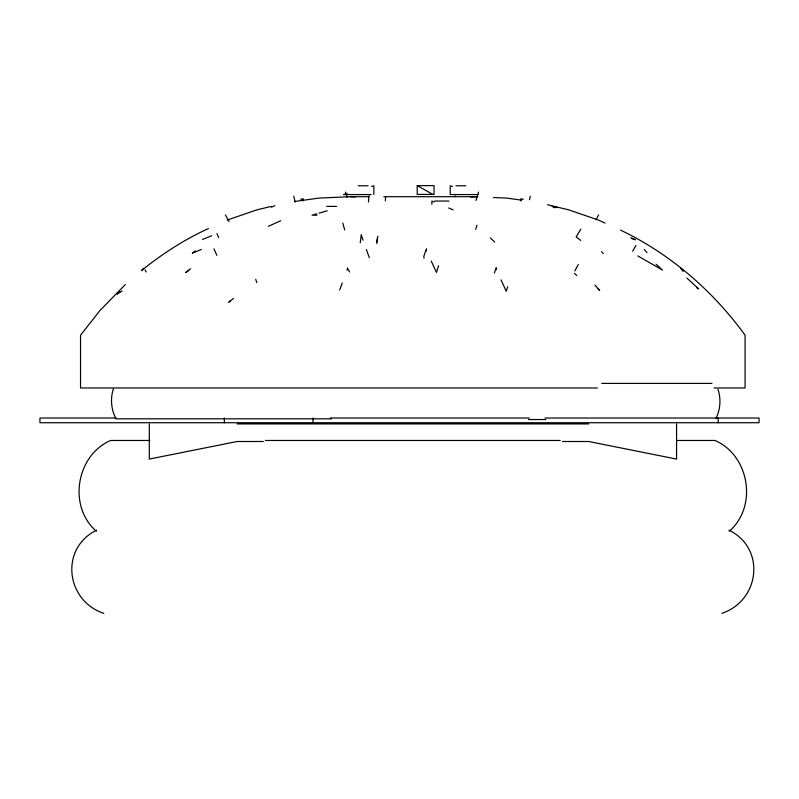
<?xml version="1.0" encoding="UTF-8"?>
<svg xmlns="http://www.w3.org/2000/svg" width="799" height="799" viewBox="0 0 799 799"><rect width="100%" height="100%" fill="white"/><g stroke="black" fill="none" stroke-linecap="round" stroke-linejoin="round"><path stroke-width="1.2" d="M368.449 201.997L368.898 196.005L368.958 196.664M385.328 200.869L385.597 197.283M455.12 196.664L455.18 196.005M376.918 241.897L377.368 238.282M376.768 243.425L377.847 236.264M529.497 199.74L530.306 196.145M113.528 388.544C110.082 398.421 111.131 409.617 116.045 418.816L331.555 418.816M475.715 229.413L476.963 225.228M475.974 200.489L478.541 192.11M438.611 265.717L436.454 272.409L431.24 261.083M507.685 286.781L506.246 291.245L501.033 279.92M426.486 248.709L423.83 256.319L423.989 258.217M494.381 272.978L496.279 267.545M339.665 289.977L342.262 283.016M347.006 270.252L347.355 269.343M715.854 418.576C720.428 409.597 721.217 398.801 717.921 389.273M574.791 270.951L578.286 264.539M595.994 219.725L598.661 214.921M632.628 251.246L635.884 245.533M576.329 236.604L580.833 229.123M141.513 270.631L143.57 268.304M729.237 531.235C757.861 506.616 749.532 455.43 715.015 440.479L676.943 440.479M230.462 300.684L228.694 302.252L233.568 298.407M125.393 284.504L99.995 310.471L80.539 335.23L80.539 387.974L597.382 387.974M141.872 270.232C162.317 253.882 184.519 239.39 208.419 228.594M119.82 291.765L117.004 294.102L122.077 291.016M195.166 250.906L192.319 253.163L201.398 249.448M190.661 268.674L185.758 272.519L188.734 270.452M96.649 530.146C59.535 548.374 65.718 600.618 103.8 613.372M721.827 613.372C759.909 600.618 766.091 548.374 728.988 530.146M271.49 207.201L274.816 205.673M268.374 226.307L280.709 220.754M202.547 239.47L211.655 235.735M227.166 220.075L256.948 209.837L271.081 206.442M347.106 193.548L343.62 194.566L371.195 194.566M371.535 186.447L373.862 185.777L373.862 194.566M316.724 213.832L312.069 215.191L316.973 215.191M319.051 213.153L327.191 210.786M300.764 199.311L303.171 198.721L303.171 200.919M294.761 201.478L318.751 198.102L350.212 196.704L368.549 196.704M470.581 196.953L477.832 196.814M418.606 185.628L434.057 185.628L434.057 194.417L417.208 194.417L417.208 185.628M358.272 185.777L368.119 185.777M455.959 185.777L465.807 185.777M478.062 194.566L450.217 194.566L450.217 185.777L452.534 186.447M383.84 196.704L475.415 196.704M434.686 201.048L448.908 201.048M326.721 206.392L336.569 206.392M553.278 207.52L557.003 207.52L552.189 206.342M601.747 383.41L711.959 383.41M714.096 387.974L745.087 387.974L745.087 335.23C712.908 290.776 670.121 253.782 620.513 230.102M116.095 418.017L39.95 418.017L39.95 422.731L759.05 422.731L759.05 418.017L545.008 418.017M330.257 418.017L529.328 418.017M528.459 419.545L545.887 419.545M237.173 423.919L588.693 423.919M149.892 440.479L110.612 440.479C76.095 455.43 67.765 506.616 96.389 531.235M265.418 440.479L560.209 440.479M263.35 441.497L237.173 441.497L149.293 459.075L149.293 423.919M562.516 441.497L588.693 441.497L676.573 459.075L676.573 423.919M493.562 197.513L506.876 198.102L521.268 200.13M350.212 196.704L355.046 196.953M547.485 204.754L568.678 209.837L598.461 220.075L605.083 223.081M523.315 199.311L520.908 198.721L520.908 200.919M631.959 238.711L635.375 239.71L630.94 237.673M434.127 201.967L431.889 201.048L431.889 204.344M448.678 207.99L453.153 209.837M637.772 255.9L662.491 270.092L656.099 264.229M432.768 194.417L417.318 185.628M696.608 287.69L698.745 288.918L686.88 278.052M580.693 240.429L576.229 236.854M576.878 275.595L574.391 273.378M490.266 237.832L494.701 242.037M598.081 288.819L599.679 290.496L594.965 285.033M601.517 251.705L603.215 253.513M680.508 268.304L683.245 271.41M644.244 249.478L646.99 252.574M347.325 267.905L349.582 271.95M225.418 214.921L229.153 221.653M145.058 269.852L146.197 272.03M213.972 248.849L216.859 255.37M216.968 233.558L218.636 237.623M363.026 240.199L361.248 234.666L360.259 242.746M366.361 249.508L369.278 257.648M255.73 279.39L256.809 282.656M345.538 192.11L347.136 197.343M342.781 223.051L344.679 229.892M496.129 268.893L496.339 269.732M426.336 250.057L426.546 250.896M293.772 196.145L295.121 202.137M718.181 418.017L718.181 422.731M313.058 418.017L313.058 422.731M224.379 418.017L224.379 422.731"/></g></svg>
